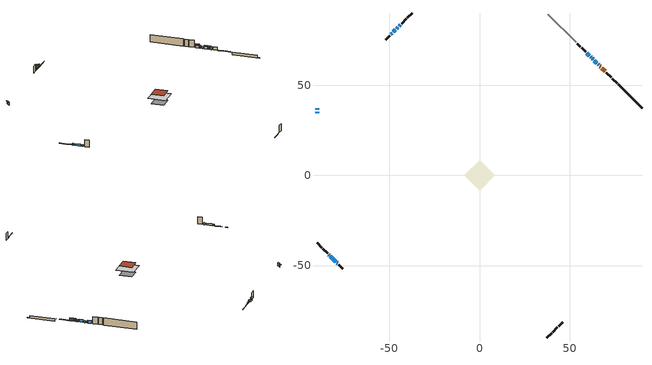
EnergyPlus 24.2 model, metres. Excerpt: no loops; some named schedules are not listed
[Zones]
conditioned space
 floor adiabatic (AdiabaticFloorConstruction): -8.38,0 0,8.38 8.38,0 0,-8.38 z3.2
 floor foundation (Slab1 construction): -5.81,0 0,5.81 5.81,0 0,-5.81 z-0.89
 wall outside (RimJoist1 construction): 37.37,-90.22 39.98,-87.61 / -90.22,-37.37 -87.61,-39.98 / -37.37,90.22 -39.98,87.61 / 76.38,51.21 73.77,53.82 z0.76:1.06
 wall outside (RimJoist2 construction): 40.64,-86.95 43.25,-84.34 / -86.95,-40.64 -84.34,-43.25 / -40.64,86.95 -43.25,84.34 / 73.12,54.47 70.51,57.09 z0.76:1.06
 wall outside (AdiabaticWallConstruction 1): 69.85,57.74 67.95,59.64 / 67.29,60.3 66.84,60.76 z0.76:2.79
 wall outside (AdiabaticWallConstruction): -43.9,83.69 -44.63,82.96 / 61.94,65.65 61.72,65.87 z0.76:1.65; 66.18,61.41 65.82,61.77 z0.76:1.78; 65.16,62.43 63.76,63.83 / -45.28,82.31 -45.98,81.61 / -90.22,37.37 -90.22,36.38 / 61.07,66.53 59.66,67.93 / -48.52,79.07 -49.22,78.37 / -90.22,35.45 -90.22,34.46 z0.76:2.46; 63.11,64.49 62.59,65 / -83.69,-43.9 -83.43,-44.16 / -82.77,-44.82 -79.84,-47.75 / -79.19,-48.41 -78.78,-48.81 z0.76:1.98; -46.64,80.95 -47.86,79.73 z0.76:1.01
 wall outside (Wall1 construction): 43.91,-83.69 46.21,-81.38 / -78.12,-49.47 -75.81,-51.78 / -49.88,77.72 -52.18,75.41 / 59.01,68.58 56.7,70.89 z0.76:5.64
 wall foundation (FoundationWall1 construction): 77.04,50.55,-0.89 77.04,50.55,0.76 88.9,38.69,0.76 88.9,38.69,-0.65 90.22,37.37,-0.65 90.22,37.37,-0.89
 wall othersidecoefficients (Wall2 construction): 56.04,71.55 54.36,73.23 z0.76:5.64
 wall adiabatic (Wall5 construction): 53.71,73.88 38.03,89.56 z0.76:5.64
 window (WindowConstruction 8): -43.91,83.69 -44.63,82.97 z0.76:1.65
 window (WindowConstruction 11): 66.18,61.41 65.82,61.77 z0.76:1.78
 window (WindowConstruction 5): 65.16,62.43 63.76,63.83 z0.76:2.46
 window (WindowConstruction 6): -45.28,82.31 -45.98,81.61 z0.76:2.46
 window (WindowConstruction 7): -90.22,37.37 -90.22,36.38 z0.76:2.46
 window (WindowConstruction 12): 63.1,64.49 62.59,65 z0.76:1.98
 window (WindowConstruction 9): -46.64,80.95 -47.86,79.73 z0.76:1.01
 window (WindowConstruction 13): -83.69,-43.91 -83.43,-44.16 z0.76:1.98
 window (WindowConstruction 10): 61.94,65.65 61.72,65.87 z0.76:1.65
 window (WindowConstruction): -82.77,-44.82 -79.84,-47.75 z0.76:1.98
 window (WindowConstruction 1): 61.07,66.53 59.66,67.93 z0.76:2.46
 window (WindowConstruction 2): -48.52,79.07 -49.22,78.37 z0.76:2.46
 window (WindowConstruction 3): -90.22,35.45 -90.22,34.46 z0.76:2.46
 window (WindowConstruction 4): -79.18,-48.41 -78.78,-48.81 z0.76:1.98
 door (Door): 69.85,57.74 67.95,59.64 z0.76:2.79
 door (Door 1): 67.29,60.3 66.84,60.76 z0.76:2.79
 ceiling adiabatic (AdiabaticFloorConstruction): 0,-8.38 8.38,0 0,8.38 -8.38,0 z3.2
 roof outside (Roof1 construction): 0,5.87 -5.87,0 0,-5.87 5.87,0 z5.64
shading: -44.95,82.64 -43.58,84.01 -44.44,84.87 -45.81,83.5 z2.11; 65.39,62.2 66.61,60.98 67.9,62.27 66.68,63.5 z2.38; 63.55,64.04 65.37,62.22 65.8,62.65 63.98,64.47 z2.76; -46.19,81.4 -45.07,82.52 -45.93,83.38 -47.06,82.26 z2.76; -90.22,36.08 -90.22,37.67 -90.83,37.67 -90.83,36.08 z2.76; -48.19,79.4 -46.32,81.28 -47.18,82.14 -49.05,80.27 z1.47; 61.51,66.08 62.15,65.44 63.01,66.3 62.37,66.94 z1.95; 59.45,68.14 61.28,66.31 62.14,67.18 60.31,69 z2.76; -49.54,78.05 -48.19,79.4 -49.05,80.26 -50.41,78.91 z2.92; -90.22,34 -90.22,35.91 -90.83,35.91 -90.83,34 z2.92
[Building]
Building 1: Terrain=Suburbs
[Site:Location]
Montreal Mirabel Intl AP_QC: Latitude {deg}=45.68; Longitude {deg}=-74.03; Time Zone {hr}=-5; Elevation {m}=82; Keep Site Location Information=Yes
[Site:GroundTemperature:Shallow]
0.642858, -1.75623, -1.94836, -0.80987, 3.76054, 8.30966, 12.2535, 14.7518, 14.9641, 12.9321, 9.08883, 4.67926
[Site:WaterMainsTemperature]
Calculation Method=Schedule; Temperature Schedule=mains temperature schedule
[Material] Roughness=Rough; Thermal Absorptance=0.9
Name | Thickness {m} | Conductivity {W/m-K} | Density {kg/m3} | Specific Heat {J/kg-K} | Solar Absorptance | Visible Absorptance
asphalt or fiberglass shingles | 0.00635 | 0.162714 | 1121.4 | 1465.45 | 0.4 | 0.4
concrete 4.0 in. | 0.1016 | 1.803125 | 2242.8 | 837.4 | 0.7 | 0.7
concrete 8.0 in. | 0.2032 | 1.803125 | 2242.8 | 837.4 | 0.7 | 0.7
door material | 0.04445 | 0.053851 | 512.64 | 1214.23 | 0.7 | 0.7
exterior vertical ins | 0.071619 | 0.029427 | 32.04 | 1214.23 | 0.7 | 0.7
floor covering | 0.0127 | 0.0433444 | 54.468 | 1339.84 | 0.6 | 0.6
floor rigid ins; wall rigid ins | 0.512978 | 0.029427 | 32.04 | 1214.23 | 0.7 | 0.7
floor stud and cavity | 0.1397 | 1.75129 | 37.0049 | 1207.88 | 0.7 | 0.7
furniture material conditioned space 1 | 0.1524 | 0.115458 | 640.8 | 1214.23 | 0.6 | 0.6
gypsum board | 0.0127 | 0.160291 | 801 | 837.4 | 0.6 | 0.6
gypsum board 1 | 0.0127 | 0.160291 | 801 | 837.4 | 0.7 | 0.7
osb sheathing 0.5 in. | 0.0127 | 0.115458 | 512.64 | 1214.23 | 0.7 | 0.7
osb sheathing 0.5 in. 1 | 0.0127 | 0.115458 | 512.64 | 1214.23 | 0.4 | 0.4
osb sheathing 0.75 in. | 0.01905 | 0.115458 | 512.64 | 1214.23 | 0.7 | 0.7
osb sheathing 2.0 in. | 0.0508 | 0.115458 | 512.64 | 1214.23 | 0.7 | 0.7
rim joist rigid ins | 0.051816 | 0.029427 | 32.04 | 1214.23 | 0.7 | 0.7
rim joist stud and cavity | 0.0508 | 0.632955 | 125.044 | 1163.47 | 0.6 | 0.6
rim joist stud and cavity 1 | 0.0508 | 0.0389034 | 125.044 | 1163.47 | 0.6 | 0.6
roof stud and cavity | 0.2032 | 0.160515 | 78.34581 | 1123.46 | 0.7 | 0.7
wall stud and cavity | 0.1397 | 0.157107 | 139.0536 | 1170.24 | 0.7 | 0.7
wall stud and cavity 1 | 0.1397 | 0.132775 | 139.0536 | 1170.24 | 0.7 | 0.7
wall stud and cavity 2 | 0.0889 | 0.380278 | 52.3479 | 1209.89 | 0.7 | 0.7
wall stud and cavity 3 | 0.0889 | 0.391764 | 83.0341 | 1211.67 | 0.7 | 0.7
wood siding | 0.0254 | 0.102417 | 544.68 | 1172.36 | 0.4 | 0.4
wood siding 1; wood siding 2; wood siding 3 | 0.0254 | 0.102417 | 544.68 | 1172.36 | 0.7 | 0.7
[WindowMaterial:SimpleGlazingSystem]
Name | U-Factor {W/m2-K} | Solar Heat Gain Coefficient
WindowMaterial | 4.38171 | 0.64
WindowMaterial 1 | 5.104522 | 0.63
WindowMaterial 2 | 2.75156 | 0.59
WindowMaterial 3 | 2.71181 | 0.48
WindowMaterial 4 | 2.72544 | 0.52
WindowMaterial 5 | 2.75497 | 0.59
WindowMaterial 6 | 5.62065 | 0.6
[Construction]
AdiabaticFloorConstruction: floor stud and cavity, floor rigid ins, osb sheathing 0.75 in., floor covering
AdiabaticWallConstruction: wood siding 2, wall rigid ins, wall stud and cavity 2, gypsum board
AdiabaticWallConstruction 1: wood siding 3, wall rigid ins, wall stud and cavity 2, gypsum board
Door; Door 1: door material
FoundationWall1 construction: concrete 8.0 in., gypsum board 1
furniture construction conditioned space 1: furniture material conditioned space 1
PartitionWallConstruction: gypsum board, wall stud and cavity 3, gypsum board
RimJoist1 construction: wood siding 1, osb sheathing 2.0 in., rim joist stud and cavity
RimJoist2 construction: wood siding 1, rim joist rigid ins, osb sheathing 2.0 in., rim joist stud and cavity 1
Roof1 construction: asphalt or fiberglass shingles, osb sheathing 0.75 in., roof stud and cavity, gypsum board
Slab1 construction: concrete 4.0 in.
Wall1 construction: wood siding, osb sheathing 0.5 in., wall stud and cavity, gypsum board
Wall2 construction; Wall5 construction: osb sheathing 0.5 in. 1, wall stud and cavity 1, gypsum board
WindowConstruction; WindowConstruction 1; WindowConstruction 2; WindowConstruction 3; WindowConstruction 5; WindowConstruction 6; WindowConstruction 7: WindowMaterial
WindowConstruction 10: WindowMaterial 4
WindowConstruction 11: WindowMaterial 5
WindowConstruction 12; WindowConstruction 13: WindowMaterial 6
WindowConstruction 4: WindowMaterial 1
WindowConstruction 8: WindowMaterial 2
WindowConstruction 9: WindowMaterial 3
[Zone]
conditioned space: Multiplier=1; Volume {m3}=499.8; Part of Total Floor Area=Yes
[Space]
conditioned space 1: Zone=conditioned space; Volume {m3}=499.8
[SurfaceProperty:ExposedFoundationPerimeter]
Slab1: Exposed Perimeter Calculation Method=TotalExposedPerimeter; Total Exposed Perimeter {m}=18.639
[SurfaceProperty:OtherSideCoefficients]
other non-freezing space: Combined Convective/Radiative Film Coefficient {W/m2-K}=8.35; Constant Temperature Coefficient=1; External Dry-Bulb Temperature Coefficient=0; Ground Temperature Coefficient=0; Wind Speed Coefficient=0; Zone Air Temperature Coefficient=0; Constant Temperature Schedule=other non-freezing space; Previous Other Side Temperature Coefficient=0
[InternalMass] Zone or ZoneList=conditioned space; Space or SpaceList=conditioned space 1
Name | Construction | Surface Area {m2}
furniture mass conditioned space 1 | furniture construction conditioned space 1 | 83.2482
partition wall mass | PartitionWallConstruction | 208.12
[Lights]
interior lighting: Zone or ZoneList or Space or SpaceList=conditioned space 1; Schedule=interior lighting schedule; Design Level Calculation Method=LightingLevel; Lighting Level {W}=343.2; Return Air Fraction=0; Fraction Radiant=0.6; Fraction Visible=0.2; Fraction Replaceable=1
[People]
occupants: Zone or ZoneList or Space or SpaceList=conditioned space 1; Number of People Schedule=occupants schedule; Number of People Calculation Method=People; Number of People=3; Fraction Radiant=0.314171; Sensible Heat Fraction=0.56303; Activity Level Schedule=occupants activity schedule; Carbon Dioxide Generation Rate {m3/s-W}=0; Enable ASHRAE 55 Comfort Warnings=No; Mean Radiant Temperature Calculation Type=EnclosureAveraged
[ElectricEquipment] Zone or ZoneList or Space or SpaceList=conditioned space 1; Design Level Calculation Method=EquipmentLevel
Name | Schedule | Design Level {W} | Fraction Latent | Fraction Radiant | Fraction Lost
clothes dryer | clothes dryer schedule | 140.772 | 0.015 | 0.081 | 0.85
clothes washer | clothes washer schedule | 32.1985 | 0.03 | 0.162 | 0.7
cooking range | cooking range schedule | 208.969 | 0.08 | 0.432 | 0.2
dishwasher | dishwasher schedule | 66.8632 | 0.3 | 0.18 | 0.4
fridge | fridge schedule | 72.9452 | 0 | 0.6 | 0
mech vent bath fan 0 | mech vent bath fan 0 schedule | 50.2 | 0 | 0 | 1
mech vent bath fan 1 | mech vent bath fan 1 schedule | 50.2 | 0 | 0 | 1
mech vent house fan | mech vent house fan schedule | 0 | 0 | 0 | 1
mech vent house fan cfis | mech vent house fan cfis schedule | 0 | 0 | 0 | 0
mech vent range fan 0 | mech vent range fan 0 schedule | 57 | 0 | 0 | 1
misc plug loads | misc plug loads schedule | 494.7 | 0.045 | 0.513 | 0.1
whole house fan | Always On Discrete | 0 | 0 | 0 | 1
[OtherEquipment] Zone or ZoneList or Space or SpaceList=conditioned space 1; Design Level Calculation Method=EquipmentLevel
Name | Fuel Type | Schedule | Design Level {W} | Fraction Latent | Fraction Radiant | Fraction Lost
clothes dryer 1 | Electricity | clothes dryer schedule | 0 | 0.015 | 0.081 | 0.85
cooking range 1 | Electricity | cooking range schedule | 0 | 0.08 | 0.432 | 0.2
general water use latent | None | general water use schedule | 59.3978 | 1 | 0 | 0
general water use sensible | None | general water use schedule | -58.539 | 0 | 0.6 | 0
mech vent house fan latent load | None | Always On Discrete | 0 | 1 | 0 | 0
mech vent house fan sensible load | None | Always On Discrete | 0 | 0 | 0 | 0
water heater energy adjustment1 | Electricity | Always On Discrete | 0.01 | 0 | 0 | 1
[ZoneInfiltration:DesignFlowRate] Zone or ZoneList or Space or SpaceList=conditioned space 1; Schedule=Always On Discrete; Design Flow Rate Calculation Method=Flow/Zone; Design Flow Rate {m3/s}=0
infil flow; natural vent flow; whole house fan flow
[Foundation:Kiva]
Foundation Kiva 1: Initial Indoor Air Temperature {C}=18; Wall Height Above Grade {m}=0.760019; Wall Depth Below Slab {m}=0.2032; Custom Block Material Name 1=exterior vertical ins; Custom Block Depth 1 {m}=1.65; Custom Block X Position 1 {m}=0.2159; Custom Block Z Position 1 {m}=0
[Foundation:Kiva:Settings]
Soil Conductivity {W/m-K}=0.849921; Soil Density {kg/m3}=1842.3; Soil Specific Heat {J/kg-K}=418.7; Ground Solar Absorptivity=0.9; Ground Thermal Absorptivity=0.9; Ground Surface Roughness {m}=0.03; Far-Field Width {m}=40; Deep-Ground Boundary Condition=ZeroFlux; Deep-Ground Depth {m}=40; Minimum Cell Dimension {m}=0.2; Maximum Cell Growth Coefficient=3; Simulation Timestep=Timestep
[Exterior:Lights]
exterior lighting: Schedule=exterior lighting schedule; Design Level {W}=75.6
[Schedule:Constant]
Name | Hourly Value
other non-freezing space; fridge schedule | 0
occupants activity schedule | 117.228
mech vent house fan schedule; mech vent house fan cfis schedule; Always On Discrete | 1
[Schedule:Week:Daily]
interior lighting schedule Week Rule - Jan1-Jan27: interior lighting schedule day, interior lighting schedule day, interior lighting schedule day, interior lighting schedule day, interior lighting schedule day, interior lighting schedule day, interior lighting schedule day, interior lighting schedule default day, interior lighting schedule default day, interior lighting schedule default day, interior lighting schedule default day, interior lighting schedule default day
interior lighting schedule Week Rule - Jan28-Feb3: interior lighting schedule day, interior lighting schedule day, interior lighting schedule day, interior lighting schedule day, interior lighting schedule day 1, interior lighting schedule day 1, interior lighting schedule day 1, interior lighting schedule default day, interior lighting schedule default day, interior lighting schedule default day, interior lighting schedule default day, interior lighting schedule default day
interior lighting schedule Week Rule - Feb4-Feb24: interior lighting schedule day 1, interior lighting schedule day 1, interior lighting schedule day 1, interior lighting schedule day 1, interior lighting schedule day 1, interior lighting schedule day 1, interior lighting schedule day 1, interior lighting schedule default day, interior lighting schedule default day, interior lighting schedule default day, interior lighting schedule default day, interior lighting schedule default day
interior lighting schedule Week Rule - Feb25-Mar3: interior lighting schedule day 1, interior lighting schedule day 1, interior lighting schedule day 1, interior lighting schedule day 1, interior lighting schedule day 2, interior lighting schedule day 2, interior lighting schedule day 2, interior lighting schedule default day, interior lighting schedule default day, interior lighting schedule default day, interior lighting schedule default day, interior lighting schedule default day
interior lighting schedule Week Rule - Mar4-Mar31: interior lighting schedule day 2, interior lighting schedule day 2, interior lighting schedule day 2, interior lighting schedule day 2, interior lighting schedule day 2, interior lighting schedule day 2, interior lighting schedule day 2, interior lighting schedule default day, interior lighting schedule default day, interior lighting schedule default day, interior lighting schedule default day, interior lighting schedule default day
interior lighting schedule Week Rule - Apr1-Apr28: interior lighting schedule day 3, interior lighting schedule day 3, interior lighting schedule day 3, interior lighting schedule day 3, interior lighting schedule day 3, interior lighting schedule day 3, interior lighting schedule day 3, interior lighting schedule default day, interior lighting schedule default day, interior lighting schedule default day, interior lighting schedule default day, interior lighting schedule default day
interior lighting schedule Week Rule - Apr29-May5: interior lighting schedule day 3, interior lighting schedule day 3, interior lighting schedule day 4, interior lighting schedule day 4, interior lighting schedule day 4, interior lighting schedule day 4, interior lighting schedule day 4, interior lighting schedule default day, interior lighting schedule default day, interior lighting schedule default day, interior lighting schedule default day, interior lighting schedule default day
interior lighting schedule Week Rule - May6-May26: interior lighting schedule day 4, interior lighting schedule day 4, interior lighting schedule day 4, interior lighting schedule day 4, interior lighting schedule day 4, interior lighting schedule day 4, interior lighting schedule day 4, interior lighting schedule default day, interior lighting schedule default day, interior lighting schedule default day, interior lighting schedule default day, interior lighting schedule default day
interior lighting schedule Week Rule - May27-Jun2: interior lighting schedule day 4, interior lighting schedule day 4, interior lighting schedule day 4, interior lighting schedule day 4, interior lighting schedule day 4, interior lighting schedule day 5, interior lighting schedule day 5, interior lighting schedule default day, interior lighting schedule default day, interior lighting schedule default day, interior lighting schedule default day, interior lighting schedule default day
interior lighting schedule Week Rule - Jun3-Jun30: interior lighting schedule day 5, interior lighting schedule day 5, interior lighting schedule day 5, interior lighting schedule day 5, interior lighting schedule day 5, interior lighting schedule day 5, interior lighting schedule day 5, interior lighting schedule default day, interior lighting schedule default day, interior lighting schedule default day, interior lighting schedule default day, interior lighting schedule default day
interior lighting schedule Week Rule - Jul1-Jul28: interior lighting schedule day 6, interior lighting schedule day 6, interior lighting schedule day 6, interior lighting schedule day 6, interior lighting schedule day 6, interior lighting schedule day 6, interior lighting schedule day 6, interior lighting schedule default day, interior lighting schedule default day, interior lighting schedule default day, interior lighting schedule default day, interior lighting schedule default day
interior lighting schedule Week Rule - Jul29-Aug4: interior lighting schedule day 6, interior lighting schedule day 6, interior lighting schedule day 6, interior lighting schedule day 7, interior lighting schedule day 7, interior lighting schedule day 7, interior lighting schedule day 7, interior lighting schedule default day, interior lighting schedule default day, interior lighting schedule default day, interior lighting schedule default day, interior lighting schedule default day
interior lighting schedule Week Rule - Aug5-Aug25: interior lighting schedule day 7, interior lighting schedule day 7, interior lighting schedule day 7, interior lighting schedule day 7, interior lighting schedule day 7, interior lighting schedule day 7, interior lighting schedule day 7, interior lighting schedule default day, interior lighting schedule default day, interior lighting schedule default day, interior lighting schedule default day, interior lighting schedule default day
interior lighting schedule Week Rule - Aug26-Sep1: interior lighting schedule day 7, interior lighting schedule day 7, interior lighting schedule day 7, interior lighting schedule day 7, interior lighting schedule day 7, interior lighting schedule day 7, interior lighting schedule day 8, interior lighting schedule default day, interior lighting schedule default day, interior lighting schedule default day, interior lighting schedule default day, interior lighting schedule default day
interior lighting schedule Week Rule - Sep2-Sep29: interior lighting schedule day 8, interior lighting schedule day 8, interior lighting schedule day 8, interior lighting schedule day 8, interior lighting schedule day 8, interior lighting schedule day 8, interior lighting schedule day 8, interior lighting schedule default day, interior lighting schedule default day, interior lighting schedule default day, interior lighting schedule default day, interior lighting schedule default day
interior lighting schedule Week Rule - Sep30-Oct6: interior lighting schedule day 8, interior lighting schedule day 9, interior lighting schedule day 9, interior lighting schedule day 9, interior lighting schedule day 9, interior lighting schedule day 9, interior lighting schedule day 9, interior lighting schedule default day, interior lighting schedule default day, interior lighting schedule default day, interior lighting schedule default day, interior lighting schedule default day
interior lighting schedule Week Rule - Oct7-Oct27: interior lighting schedule day 9, interior lighting schedule day 9, interior lighting schedule day 9, interior lighting schedule day 9, interior lighting schedule day 9, interior lighting schedule day 9, interior lighting schedule day 9, interior lighting schedule default day, interior lighting schedule default day, interior lighting schedule default day, interior lighting schedule default day, interior lighting schedule default day
interior lighting schedule Week Rule - Oct28-Nov3: interior lighting schedule day 9, interior lighting schedule day 9, interior lighting schedule day 9, interior lighting schedule day 9, interior lighting schedule day 10, interior lighting schedule day 10, interior lighting schedule day 10, interior lighting schedule default day, interior lighting schedule default day, interior lighting schedule default day, interior lighting schedule default day, interior lighting schedule default day
interior lighting schedule Week Rule - Nov4-Nov24: interior lighting schedule day 10, interior lighting schedule day 10, interior lighting schedule day 10, interior lighting schedule day 10, interior lighting schedule day 10, interior lighting schedule day 10, interior lighting schedule day 10, interior lighting schedule default day, interior lighting schedule default day, interior lighting schedule default day, interior lighting schedule default day, interior lighting schedule default day
interior lighting schedule Week Rule - Nov25-Dec1: interior lighting schedule day 10, interior lighting schedule day 10, interior lighting schedule day 10, interior lighting schedule day 10, interior lighting schedule day 10, interior lighting schedule day 10, interior lighting schedule day 11, interior lighting schedule default day, interior lighting schedule default day, interior lighting schedule default day, interior lighting schedule default day, interior lighting schedule default day
interior lighting schedule Week Rule - Dec2-Dec31: interior lighting schedule day 11, interior lighting schedule day 11, interior lighting schedule day 11, interior lighting schedule day 11, interior lighting schedule day 11, interior lighting schedule day 11, interior lighting schedule day 11, interior lighting schedule default day, interior lighting schedule default day, interior lighting schedule default day, interior lighting schedule default day, interior lighting schedule default day
occupants schedule Week Rule - Jan1-Dec31: occupants schedule day, occupants schedule day, occupants schedule day, occupants schedule day, occupants schedule day, occupants schedule day, occupants schedule day, occupants schedule default day, occupants schedule default day, occupants schedule default day, occupants schedule default day, occupants schedule default day
clothes dryer schedule Week Rule - Jan1-Dec31: clothes dryer schedule day, clothes dryer schedule day, clothes dryer schedule day, clothes dryer schedule day, clothes dryer schedule day, clothes dryer schedule day, clothes dryer schedule day, clothes dryer schedule default day, clothes dryer schedule default day, clothes dryer schedule default day, clothes dryer schedule default day, clothes dryer schedule default day
clothes washer schedule Week Rule - Jan1-Dec31: clothes washer schedule day, clothes washer schedule day, clothes washer schedule day, clothes washer schedule day, clothes washer schedule day, clothes washer schedule day, clothes washer schedule day, clothes washer schedule default day, clothes washer schedule default day, clothes washer schedule default day, clothes washer schedule default day, clothes washer schedule default day
cooking range schedule Week Rule - Jan1-Dec31: cooking range schedule day, cooking range schedule day, cooking range schedule day, cooking range schedule day, cooking range schedule day, cooking range schedule day, cooking range schedule day, cooking range schedule default day, cooking range schedule default day, cooking range schedule default day, cooking range schedule default day, cooking range schedule default day
dishwasher schedule Week Rule - Jan1-Dec31: dishwasher schedule day, dishwasher schedule day, dishwasher schedule day, dishwasher schedule day, dishwasher schedule day, dishwasher schedule day, dishwasher schedule day, dishwasher schedule default day, dishwasher schedule default day, dishwasher schedule default day, dishwasher schedule default day, dishwasher schedule default day
mech vent bath fan 0 schedule Week Rule - Jan1-Dec31: mech vent bath fan 0 schedule day, mech vent bath fan 0 schedule day, mech vent bath fan 0 schedule day, mech vent bath fan 0 schedule day, mech vent bath fan 0 schedule day, mech vent bath fan 0 schedule day, mech vent bath fan 0 schedule day, mech vent bath fan 0 schedule default day, mech vent bath fan 0 schedule default day, mech vent bath fan 0 schedule default day, mech vent bath fan 0 schedule default day, mech vent bath fan 0 schedule default day
mech vent bath fan 1 schedule Week Rule - Jan1-Dec31: mech vent bath fan 1 schedule day, mech vent bath fan 1 schedule day, mech vent bath fan 1 schedule day, mech vent bath fan 1 schedule day, mech vent bath fan 1 schedule day, mech vent bath fan 1 schedule day, mech vent bath fan 1 schedule day, mech vent bath fan 1 schedule default day, mech vent bath fan 1 schedule default day, mech vent bath fan 1 schedule default day, mech vent bath fan 1 schedule default day, mech vent bath fan 1 schedule default day
mech vent range fan 0 schedule Week Rule - Jan1-Dec31: mech vent range fan 0 schedule day, mech vent range fan 0 schedule day, mech vent range fan 0 schedule day, mech vent range fan 0 schedule day, mech vent range fan 0 schedule day, mech vent range fan 0 schedule day, mech vent range fan 0 schedule day, mech vent range fan 0 schedule default day, mech vent range fan 0 schedule default day, mech vent range fan 0 schedule default day, mech vent range fan 0 schedule default day, mech vent range fan 0 schedule default day
misc plug loads schedule Week Rule - Jan1-Dec31: misc plug loads schedule day, misc plug loads schedule day, misc plug loads schedule day, misc plug loads schedule day, misc plug loads schedule day, misc plug loads schedule day, misc plug loads schedule day, misc plug loads schedule default day, misc plug loads schedule default day, misc plug loads schedule default day, misc plug loads schedule default day, misc plug loads schedule default day
general water use schedule Week Rule - Jan1-Dec31: general water use schedule day, general water use schedule day, general water use schedule day, general water use schedule day, general water use schedule day, general water use schedule day, general water use schedule day, general water use schedule default day, general water use schedule default day, general water use schedule default day, general water use schedule default day, general water use schedule default day
exterior lighting schedule Week Rule - Jan1-Jan27: exterior lighting schedule day, exterior lighting schedule day, exterior lighting schedule day, exterior lighting schedule day, exterior lighting schedule day, exterior lighting schedule day, exterior lighting schedule day, exterior lighting schedule default day, exterior lighting schedule default day, exterior lighting schedule default day, exterior lighting schedule default day, exterior lighting schedule default day
exterior lighting schedule Week Rule - Jan28-Feb3: exterior lighting schedule day, exterior lighting schedule day, exterior lighting schedule day, exterior lighting schedule day, exterior lighting schedule day 1, exterior lighting schedule day 1, exterior lighting schedule day 1, exterior lighting schedule default day, exterior lighting schedule default day, exterior lighting schedule default day, exterior lighting schedule default day, exterior lighting schedule default day
exterior lighting schedule Week Rule - Feb4-Feb24: exterior lighting schedule day 1, exterior lighting schedule day 1, exterior lighting schedule day 1, exterior lighting schedule day 1, exterior lighting schedule day 1, exterior lighting schedule day 1, exterior lighting schedule day 1, exterior lighting schedule default day, exterior lighting schedule default day, exterior lighting schedule default day, exterior lighting schedule default day, exterior lighting schedule default day
exterior lighting schedule Week Rule - Feb25-Mar3: exterior lighting schedule day 1, exterior lighting schedule day 1, exterior lighting schedule day 1, exterior lighting schedule day 1, exterior lighting schedule day 2, exterior lighting schedule day 2, exterior lighting schedule day 2, exterior lighting schedule default day, exterior lighting schedule default day, exterior lighting schedule default day, exterior lighting schedule default day, exterior lighting schedule default day
exterior lighting schedule Week Rule - Mar4-Mar31: exterior lighting schedule day 2, exterior lighting schedule day 2, exterior lighting schedule day 2, exterior lighting schedule day 2, exterior lighting schedule day 2, exterior lighting schedule day 2, exterior lighting schedule day 2, exterior lighting schedule default day, exterior lighting schedule default day, exterior lighting schedule default day, exterior lighting schedule default day, exterior lighting schedule default day
exterior lighting schedule Week Rule - Apr1-Apr28: exterior lighting schedule day 3, exterior lighting schedule day 3, exterior lighting schedule day 3, exterior lighting schedule day 3, exterior lighting schedule day 3, exterior lighting schedule day 3, exterior lighting schedule day 3, exterior lighting schedule default day, exterior lighting schedule default day, exterior lighting schedule default day, exterior lighting schedule default day, exterior lighting schedule default day
exterior lighting schedule Week Rule - Apr29-May5: exterior lighting schedule day 3, exterior lighting schedule day 3, exterior lighting schedule day 4, exterior lighting schedule day 4, exterior lighting schedule day 4, exterior lighting schedule day 4, exterior lighting schedule day 4, exterior lighting schedule default day, exterior lighting schedule default day, exterior lighting schedule default day, exterior lighting schedule default day, exterior lighting schedule default day
exterior lighting schedule Week Rule - May6-May26: exterior lighting schedule day 4, exterior lighting schedule day 4, exterior lighting schedule day 4, exterior lighting schedule day 4, exterior lighting schedule day 4, exterior lighting schedule day 4, exterior lighting schedule day 4, exterior lighting schedule default day, exterior lighting schedule default day, exterior lighting schedule default day, exterior lighting schedule default day, exterior lighting schedule default day
exterior lighting schedule Week Rule - May27-Jun2: exterior lighting schedule day 4, exterior lighting schedule day 4, exterior lighting schedule day 4, exterior lighting schedule day 4, exterior lighting schedule day 4, exterior lighting schedule day 5, exterior lighting schedule day 5, exterior lighting schedule default day, exterior lighting schedule default day, exterior lighting schedule default day, exterior lighting schedule default day, exterior lighting schedule default day
exterior lighting schedule Week Rule - Jun3-Jun30: exterior lighting schedule day 5, exterior lighting schedule day 5, exterior lighting schedule day 5, exterior lighting schedule day 5, exterior lighting schedule day 5, exterior lighting schedule day 5, exterior lighting schedule day 5, exterior lighting schedule default day, exterior lighting schedule default day, exterior lighting schedule default day, exterior lighting schedule default day, exterior lighting schedule default day
exterior lighting schedule Week Rule - Jul1-Jul28: exterior lighting schedule day 6, exterior lighting schedule day 6, exterior lighting schedule day 6, exterior lighting schedule day 6, exterior lighting schedule day 6, exterior lighting schedule day 6, exterior lighting schedule day 6, exterior lighting schedule default day, exterior lighting schedule default day, exterior lighting schedule default day, exterior lighting schedule default day, exterior lighting schedule default day
exterior lighting schedule Week Rule - Jul29-Aug4: exterior lighting schedule day 6, exterior lighting schedule day 6, exterior lighting schedule day 6, exterior lighting schedule day 7, exterior lighting schedule day 7, exterior lighting schedule day 7, exterior lighting schedule day 7, exterior lighting schedule default day, exterior lighting schedule default day, exterior lighting schedule default day, exterior lighting schedule default day, exterior lighting schedule default day
exterior lighting schedule Week Rule - Aug5-Aug25: exterior lighting schedule day 7, exterior lighting schedule day 7, exterior lighting schedule day 7, exterior lighting schedule day 7, exterior lighting schedule day 7, exterior lighting schedule day 7, exterior lighting schedule day 7, exterior lighting schedule default day, exterior lighting schedule default day, exterior lighting schedule default day, exterior lighting schedule default day, exterior lighting schedule default day
exterior lighting schedule Week Rule - Aug26-Sep1: exterior lighting schedule day 7, exterior lighting schedule day 7, exterior lighting schedule day 7, exterior lighting schedule day 7, exterior lighting schedule day 7, exterior lighting schedule day 7, exterior lighting schedule day 8, exterior lighting schedule default day, exterior lighting schedule default day, exterior lighting schedule default day, exterior lighting schedule default day, exterior lighting schedule default day
exterior lighting schedule Week Rule - Sep2-Sep29: exterior lighting schedule day 8, exterior lighting schedule day 8, exterior lighting schedule day 8, exterior lighting schedule day 8, exterior lighting schedule day 8, exterior lighting schedule day 8, exterior lighting schedule day 8, exterior lighting schedule default day, exterior lighting schedule default day, exterior lighting schedule default day, exterior lighting schedule default day, exterior lighting schedule default day
exterior lighting schedule Week Rule - Sep30-Oct6: exterior lighting schedule day 8, exterior lighting schedule day 9, exterior lighting schedule day 9, exterior lighting schedule day 9, exterior lighting schedule day 9, exterior lighting schedule day 9, exterior lighting schedule day 9, exterior lighting schedule default day, exterior lighting schedule default day, exterior lighting schedule default day, exterior lighting schedule default day, exterior lighting schedule default day
exterior lighting schedule Week Rule - Oct7-Oct27: exterior lighting schedule day 9, exterior lighting schedule day 9, exterior lighting schedule day 9, exterior lighting schedule day 9, exterior lighting schedule day 9, exterior lighting schedule day 9, exterior lighting schedule day 9, exterior lighting schedule default day, exterior lighting schedule default day, exterior lighting schedule default day, exterior lighting schedule default day, exterior lighting schedule default day
exterior lighting schedule Week Rule - Oct28-Nov3: exterior lighting schedule day 9, exterior lighting schedule day 9, exterior lighting schedule day 9, exterior lighting schedule day 9, exterior lighting schedule day 10, exterior lighting schedule day 10, exterior lighting schedule day 10, exterior lighting schedule default day, exterior lighting schedule default day, exterior lighting schedule default day, exterior lighting schedule default day, exterior lighting schedule default day
exterior lighting schedule Week Rule - Nov4-Nov24: exterior lighting schedule day 10, exterior lighting schedule day 10, exterior lighting schedule day 10, exterior lighting schedule day 10, exterior lighting schedule day 10, exterior lighting schedule day 10, exterior lighting schedule day 10, exterior lighting schedule default day, exterior lighting schedule default day, exterior lighting schedule default day, exterior lighting schedule default day, exterior lighting schedule default day
exterior lighting schedule Week Rule - Nov25-Dec1: exterior lighting schedule day 10, exterior lighting schedule day 10, exterior lighting schedule day 10, exterior lighting schedule day 10, exterior lighting schedule day 10, exterior lighting schedule day 10, exterior lighting schedule day 11, exterior lighting schedule default day, exterior lighting schedule default day, exterior lighting schedule default day, exterior lighting schedule default day, exterior lighting schedule default day
[Schedule:Year]
interior lighting schedule: interior lighting schedule Week Rule - Jan1-Jan27, 1, 1, 1, 27, interior lighting schedule Week Rule - Jan28-Feb3, 1, 28, 2, 3, interior lighting schedule Week Rule - Feb4-Feb24, 2, 4, 2, 24, interior lighting schedule Week Rule - Feb25-Mar3, 2, 25, 3, 3, interior lighting schedule Week Rule - Mar4-Mar31, 3, 4, 3, 31, interior lighting schedule Week Rule - Apr1-Apr28, 4, 1, 4, 28, interior lighting schedule Week Rule - Apr29-May5, 4, 29, 5, 5, interior lighting schedule Week Rule - May6-May26, 5, 6, 5, 26, interior lighting schedule Week Rule - May27-Jun2, 5, 27, 6, 2, interior lighting schedule Week Rule - Jun3-Jun30, 6, 3, 6, 30, interior lighting schedule Week Rule - Jul1-Jul28, 7, 1, 7, 28, interior lighting schedule Week Rule - Jul29-Aug4, 7, 29, 8, 4, interior lighting schedule Week Rule - Aug5-Aug25, 8, 5, 8, 25, interior lighting schedule Week Rule - Aug26-Sep1, 8, 26, 9, 1, interior lighting schedule Week Rule - Sep2-Sep29, 9, 2, 9, 29, interior lighting schedule Week Rule - Sep30-Oct6, 9, 30, 10, 6, interior lighting schedule Week Rule - Oct7-Oct27, 10, 7, 10, 27, interior lighting schedule Week Rule - Oct28-Nov3, 10, 28, 11, 3, interior lighting schedule Week Rule - Nov4-Nov24, 11, 4, 11, 24, interior lighting schedule Week Rule - Nov25-Dec1, 11, 25, 12, 1, interior lighting schedule Week Rule - Dec2-Dec31, 12, 2, 12, 31
occupants schedule: occupants schedule Week Rule - Jan1-Dec31, 1, 1, 12, 31
clothes dryer schedule: clothes dryer schedule Week Rule - Jan1-Dec31, 1, 1, 12, 31
clothes washer schedule: clothes washer schedule Week Rule - Jan1-Dec31, 1, 1, 12, 31
cooking range schedule: cooking range schedule Week Rule - Jan1-Dec31, 1, 1, 12, 31
dishwasher schedule: dishwasher schedule Week Rule - Jan1-Dec31, 1, 1, 12, 31
mech vent bath fan 0 schedule: mech vent bath fan 0 schedule Week Rule - Jan1-Dec31, 1, 1, 12, 31
mech vent bath fan 1 schedule: mech vent bath fan 1 schedule Week Rule - Jan1-Dec31, 1, 1, 12, 31
mech vent range fan 0 schedule: mech vent range fan 0 schedule Week Rule - Jan1-Dec31, 1, 1, 12, 31
misc plug loads schedule: misc plug loads schedule Week Rule - Jan1-Dec31, 1, 1, 12, 31
general water use schedule: general water use schedule Week Rule - Jan1-Dec31, 1, 1, 12, 31
exterior lighting schedule: exterior lighting schedule Week Rule - Jan1-Jan27, 1, 1, 1, 27, exterior lighting schedule Week Rule - Jan28-Feb3, 1, 28, 2, 3, exterior lighting schedule Week Rule - Feb4-Feb24, 2, 4, 2, 24, exterior lighting schedule Week Rule - Feb25-Mar3, 2, 25, 3, 3, exterior lighting schedule Week Rule - Mar4-Mar31, 3, 4, 3, 31, exterior lighting schedule Week Rule - Apr1-Apr28, 4, 1, 4, 28, exterior lighting schedule Week Rule - Apr29-May5, 4, 29, 5, 5, exterior lighting schedule Week Rule - May6-May26, 5, 6, 5, 26, exterior lighting schedule Week Rule - May27-Jun2, 5, 27, 6, 2, exterior lighting schedule Week Rule - Jun3-Jun30, 6, 3, 6, 30, exterior lighting schedule Week Rule - Jul1-Jul28, 7, 1, 7, 28, exterior lighting schedule Week Rule - Jul29-Aug4, 7, 29, 8, 4, exterior lighting schedule Week Rule - Aug5-Aug25, 8, 5, 8, 25, exterior lighting schedule Week Rule - Aug26-Sep1, 8, 26, 9, 1, exterior lighting schedule Week Rule - Sep2-Sep29, 9, 2, 9, 29, exterior lighting schedule Week Rule - Sep30-Oct6, 9, 30, 10, 6, exterior lighting schedule Week Rule - Oct7-Oct27, 10, 7, 10, 27, exterior lighting schedule Week Rule - Oct28-Nov3, 10, 28, 11, 3, exterior lighting schedule Week Rule - Nov4-Nov24, 11, 4, 11, 24, exterior lighting schedule Week Rule - Nov25-Dec1, 11, 25, 12, 1, exterior lighting schedule Week Rule - Dec2-Dec31, 12, 2, 12, 31
[Schedule:Compact]
mains temperature schedule: Through: 01/01, For: AllDays, Until: 24:00, 5.61444, Through: 01/02, For: AllDays, Until: 24:00, 5.535, Through: 01/03, For: AllDays, Until: 24:00, 5.45667, Through: 01/04, For: AllDays, Until: 24:00, 5.37944, Through: 01/05, For: AllDays, Until: 24:00, 5.30333, Through: 01/06, For: AllDays, Until: 24:00, 5.22889, Through: 01/07, For: AllDays, Until: 24:00, 5.15611, Through: 01/08, For: AllDays, Until: 24:00, 5.08389, Through: 01/09, For: AllDays, Until: 24:00, 5.01333, Through: 01/10, For: AllDays, Until: 24:00, 4.94444, Through: 01/11, For: AllDays, Until: 24:00, 4.87667, Through: 01/12, For: AllDays, Until: 24:00, 4.81056, Through: 01/13, For: AllDays, Until: 24:00, 4.74556, Through: 01/14, For: AllDays, Until: 24:00, 4.68222, Through: 01/15, For: AllDays, Until: 24:00, 4.62056, Through: 01/16, For: AllDays, Until: 24:00, 4.56, Through: 01/17, For: AllDays, Until: 24:00, 4.50111, Through: 01/18, For: AllDays, Until: 24:00, 4.44389, Through: 01/19, For: AllDays, Until: 24:00, 4.38778, Through: 01/20, For: AllDays, Until: 24:00, 4.33389, Through: 01/21, For: AllDays, Until: 24:00, 4.28111, Through: 01/22, For: AllDays, Until: 24:00, 4.23, Through: 01/23, For: AllDays, Until: 24:00, 4.18056, Through: 01/24, For: AllDays, Until: 24:00, 4.13278, Through: 01/25, For: AllDays, Until: 24:00, 4.08667, Through: 01/26, For: AllDays, Until: 24:00, 4.04222, Through: 01/27, For: AllDays, Until: 24:00, 3.99944, Through: 01/28, For: AllDays, Until: 24:00, 3.95833, Through: 01/29, For: AllDays, Until: 24:00, 3.91889, Through: 01/30, For: AllDays, Until: 24:00, 3.88111, Through: 01/31, For: AllDays, Until: 24:00, 3.845, Through: 02/01, For: AllDays, Until: 24:00, 3.81056, Through: 02/02, For: AllDays, Until: 24:00, 3.77778, Through: 02/03, For: AllDays, Until: 24:00, 3.74722, Through: 02/04, For: AllDays, Until: 24:00, 3.71833, Through: 02/05, For: AllDays, Until: 24:00, 3.69056, Through: 02/06, For: AllDays, Until: 24:00, 3.66556, Through: 02/07, For: AllDays, Until: 24:00, 3.64167, Through: 02/08, For: AllDays, Until: 24:00, 3.61944, Through: 02/09, For: AllDays, Until: 24:00, 3.59944, Through: 02/10, For: AllDays, Until: 24:00, 3.58111, Through: 02/11, For: AllDays, Until: 24:00, 3.56444, Through: 02/12, For: AllDays, Until: 24:00, 3.55, Through: 02/13, For: AllDays, Until: 24:00, 3.53667, Through: 02/14, For: AllDays, Until: 24:00, 3.52556, Through: 02/15, For: AllDays, Until: 24:00, 3.51667, Through: 02/16, For: AllDays, Until: 24:00, 3.50889, Through: 02/17, For: AllDays, Until: 24:00, 3.50333, Through: 02/18, For: AllDays, Until: 24:00, 3.49944, Through: 02/19, For: AllDays, Until: 24:00, 3.49778, Through: 02/20, For: AllDays, Until: 24:00, 3.49778, Through: 02/21, For: AllDays, Until: 24:00, 3.49944, Through: 02/22, For: AllDays, Until: 24:00, 3.50278, Through: 02/23, For: AllDays, Until: 24:00, 3.50833, Through: 02/24, For: AllDays, Until: 24:00, 3.515, Through: 02/25, For: AllDays, Until: 24:00, 3.52444, Through: 02/26, For: AllDays, Until: 24:00, 3.535, Through: 02/27, For: AllDays, Until: 24:00, 3.54778, Through: 02/28, For: AllDays, Until: 24:00, 3.56222, Through: 03/01, For: AllDays, Until: 24:00, 3.57833, Through: 03/02, For: AllDays, Until: 24:00, 3.59667, Through: 03/03, For: AllDays, Until: 24:00, 3.61667, Through: 03/04, For: AllDays, Until: 24:00, 3.63833, Through: 03/05, For: AllDays, Until: 24:00, 3.66167, Through: 03/06, For: AllDays, Until: 24:00, 3.68667, Through: 03/07, For: AllDays, Until: 24:00, 3.71389, Through: 03/08, For: AllDays, Until: 24:00, 3.74278, Through: 03/09, For: AllDays, Until: 24:00, 3.77333, Through: 03/10, For: AllDays, Until: 24:00, 3.80556, Through: 03/11, For: AllDays, Until: 24:00, 3.83944, Through: 03/12, For: AllDays, Until: 24:00, 3.87556, Through: 03/13, For: AllDays, Until: 24:00, 3.91278, Through: 03/14, For: AllDays, Until: 24:00, 3.95222, Through: 03/15, For: AllDays, Until: 24:00, 3.99278, Through: 03/16, For: AllDays, Until: 24:00, 4.03556, Through: 03/17, For: AllDays, Until: 24:00, 4.08, Through: 03/18, For: AllDays, Until: 24:00, 4.12556, Through: 03/19, For: AllDays, Until: 24:00, 4.17333, Through: 03/20, For: AllDays, Until: 24:00, 4.22278, Through: 03/21, For: AllDays, Until: 24:00, 4.27333, Through: 03/22, For: AllDays, Until: 24:00, 4.32556, Through: 03/23, For: AllDays, Until: 24:00, 4.38, Through: 03/24, For: AllDays, Until: 24:00, 4.43556, Through: 03/25, For: AllDays, Until: 24:00, 4.49222, Through: 03/26, For: AllDays, Until: 24:00, 4.55111, Through: 03/27, For: AllDays, Until: 24:00, 4.61111, Through: 03/28, For: AllDays, Until: 24:00, 4.67278, Through: 03/29, For: AllDays, Until: 24:00, 4.73611, Through: 03/30, For: AllDays, Until: 24:00, 4.80056, Through: 03/31, For: AllDays, Until: 24:00, 4.86667, Through: 04/01, For: AllDays, Until: 24:00, 4.93444, Through: 04/02, For: AllDays, Until: 24:00, 5.00333, Through: 04/03, For: AllDays, Until: 24:00, 5.07333, Through: 04/04, For: AllDays, Until: 24:00, 5.145, Through: 04/05, For: AllDays, Until: 24:00, 5.21833, Through: 04/06, For: AllDays, Until: 24:00, 5.29222, Through: 04/07, For: AllDays, Until: 24:00, 5.36778, Through: 04/08, For: AllDays, Until: 24:00, 5.445, Through: 04/09, For: AllDays, Until: 24:00, 5.52333, Through: 04/10, For: AllDays, Until: 24:00, 5.60222, Through: 04/11, For: AllDays, Until: 24:00, 5.68278, Through: 04/12, For: AllDays, Until: 24:00, 5.765, Through: 04/13, For: AllDays, Until: 24:00, 5.84778, Through: 04/14, For: AllDays, Until: 24:00, 5.93167, Through: 04/15, For: AllDays, Until: 24:00, 6.01722, Through: 04/16, For: AllDays, Until: 24:00, 6.10333, Through: 04/17, For: AllDays, Until: 24:00, 6.19056, Through: 04/18, For: AllDays, Until: 24:00, 6.27889, Through: 04/19, For: AllDays, Until: 24:00, 6.36833, Through: 04/20, For: AllDays, Until: 24:00, 6.45833, Through: 04/21, For: AllDays, Until: 24:00, 6.55, Through: 04/22, For: AllDays, Until: 24:00, 6.64222, Through: 04/23, For: AllDays, Until: 24:00, 6.735, Through: 04/24, For: AllDays, Until: 24:00, 6.82944, Through: 04/25, For: AllDays, Until: 24:00, 6.92389, Through: 04/26, For: AllDays, Until: 24:00, 7.01944, Through: 04/27, For: AllDays, Until: 24:00, 7.11611, Through: 04/28, For: AllDays, Until: 24:00, 7.21333, Through: 04/29, For: AllDays, Until: 24:00, 7.31111, Through: 04/30, For: AllDays, Until: 24:00, 7.41, Through: 05/01, For: AllDays, Until: 24:00, 7.50944, Through: 05/02, For: AllDays, Until: 24:00, 7.60889, Through: 05/03, For: AllDays, Until: 24:00, 7.71, Through: 05/04, For: AllDays, Until: 24:00, 7.81111, Through: 05/05, For: AllDays, Until: 24:00, 7.91278, Through: 05/06, For: AllDays, Until: 24:00, 8.015, Through: 05/07, For: AllDays, Until: 24:00, 8.11778, Through: 05/08, For: AllDays, Until: 24:00, 8.22056, Through: 05/09, For: AllDays, Until: 24:00, 8.32444, Through: 05/10, For: AllDays, Until: 24:00, 8.42833, Through: 05/11, For: AllDays, Until: 24:00, 8.53278, Through: 05/12, For: AllDays, Until: 24:00, 8.63722, Through: 05/13, For: AllDays, Until: 24:00, 8.74222, Through: 05/14, For: AllDays, Until: 24:00, 8.84778, Through: 05/15, For: AllDays, Until: 24:00, 8.95333, Through: 05/16, For: AllDays, Until: 24:00, 9.05889, Through: 05/17, For: AllDays, Until: 24:00, 9.165, Through: 05/18, For: AllDays, Until: 24:00, 9.27111, Through: 05/19, For: AllDays, Until: 24:00, 9.37722, Through: 05/20, For: AllDays, Until: 24:00, 9.48389, Through: 05/21, For: AllDays, Until: 24:00, 9.59, Through: 05/22, For: AllDays, Until: 24:00, 9.69667, Through: 05/23, For: AllDays, Until: 24:00, 9.80278, Through: 05/24, For: AllDays, Until: 24:00, 9.90944, Through: 05/25, For: AllDays, Until: 24:00, 10.0156, Through: 05/26, For: AllDays, Until: 24:00, 10.1217, Through: 05/27, For: AllDays, Until: 24:00, 10.2278, Through: 05/28, For: AllDays, Until: 24:00, 10.3339, Through: 05/29, For: AllDays, Until: 24:00, 10.4394, Through: 05/30, For: AllDays, Until: 24:00, 10.545, Through: 05/31, For: AllDays, Until: 24:00, 10.65, Through: 06/01, For: AllDays, Until: 24:00, 10.755, Through: 06/02, For: AllDays, Until: 24:00, 10.86, Through: 06/03, For: AllDays, Until: 24:00, 10.9639, Through: 06/04, For: AllDays, Until: 24:00, 11.0678, Through: 06/05, For: AllDays, Until: 24:00, 11.1717, Through: 06/06, For: AllDays, Until: 24:00, 11.2744, Through: 06/07, For: AllDays, Until: 24:00, 11.3772, Through: 06/08, For: AllDays, Until: 24:00, 11.4789, Through: 06/09, For: AllDays, Until: 24:00, 11.5806, Through: 06/10, For: AllDays, Until: 24:00, 11.6817, Through: 06/11, For: AllDays, Until: 24:00, 11.7822, Through: 06/12, For: AllDays, Until: 24:00, 11.8817, Through: 06/13, For: AllDays, Until: 24:00, 11.9811, Through: 06/14, For: AllDays, Until: 24:00, 12.0794, Through: 06/15, For: AllDays, Until: 24:00, 12.1772, Through: 06/16, For: AllDays, Until: 24:00, 12.2739, Through: 06/17, For: AllDays, Until: 24:00, 12.37, Through: 06/18, For: AllDays, Until: 24:00, 12.4656, Through: 06/19, For: AllDays, Until: 24:00, 12.56, Through: 06/20, For: AllDays, Until: 24:00, 12.6539, Through: 06/21, For: AllDays, Until: 24:00, 12.7467, Through: 06/22, For: AllDays, Until: 24:00, 12.8389, Through: 06/23, For: AllDays, Until: 24:00, 12.93, Through: 06/24, For: AllDays, Until: 24:00, 13.02, Through: 06/25, For: AllDays, Until: 24:00, 13.1089, Through: 06/26, For: AllDays, Until: 24:00, 13.1972, Through: 06/27, For: AllDays, Until: 24:00, 13.2839, Through: 06/28, For: AllDays, Until: 24:00, 13.37, Through: 06/29, For: AllDays, Until: 24:00, 13.455, Through: 06/30, For: AllDays, Until: 24:00, 13.5383, Through: 07/01, For: AllDays, Until: 24:00, 13.6211, Through: 07/02, For: AllDays, Until: 24:00, 13.7028, Through: 07/03, For: AllDays, Until: 24:00, 13.7828, Through: 07/04, For: AllDays, Until: 24:00, 13.8617, Through: 07/05, For: AllDays, Until: 24:00, 13.9394, Through: 07/06, For: AllDays, Until: 24:00, 14.0161, Through: 07/07, For: AllDays, Until: 24:00, 14.0911, Through: 07/08, For: AllDays, Until: 24:00, 14.165, Through: 07/09, For: AllDays, Until: 24:00, 14.2378, Through: 07/10, For: AllDays, Until: 24:00, 14.3089, Through: 07/11, For: AllDays, Until: 24:00, 14.3789, Through: 07/12, For: AllDays, Until: 24:00, 14.4472, Through: 07/13, For: AllDays, Until: 24:00, 14.5144, Through: 07/14, For: AllDays, Until: 24:00, 14.58, Through: 07/15, For: AllDays, Until: 24:00, 14.6444, Through: 07/16, For: AllDays, Until: 24:00, 14.7072, Through: 07/17, For: AllDays, Until: 24:00, 14.7683, Through: 07/18, For: AllDays, Until: 24:00, 14.8278, Through: 07/19, For: AllDays, Until: 24:00, 14.8861, Through: 07/20, For: AllDays, Until: 24:00, 14.9428, Through: 07/21, For: AllDays, Until: 24:00, 14.9978, Through: 07/22, For: AllDays, Until: 24:00, 15.0517, Through: 07/23, For: AllDays, Until: 24:00, 15.1033, Through: 07/24, For: AllDays, Until: 24:00, 15.1539, Through: 07/25, For: AllDays, Until: 24:00, 15.2028, Through: 07/26, For: AllDays, Until: 24:00, 15.2494, Through: 07/27, For: AllDays, Until: 24:00, 15.295, Through: 07/28, For: AllDays, Until: 24:00, 15.3389, Through: 07/29, For: AllDays, Until: 24:00, 15.3811, Through: 07/30, For: AllDays, Until: 24:00, 15.4211, Through: 07/31, For: AllDays, Until: 24:00, 15.46, Through: 08/01, For: AllDays, Until: 24:00, 15.4972, Through: 08/02, For: AllDays, Until: 24:00, 15.5322, Through: 08/03, For: AllDays, Until: 24:00, 15.5656, Through: 08/04, For: AllDays, Until: 24:00, 15.5978, Through: 08/05, For: AllDays, Until: 24:00, 15.6278, Through: 08/06, For: AllDays, Until: 24:00, 15.6561, Through: 08/07, For: AllDays, Until: 24:00, 15.6822, Through: 08/08, For: AllDays, Until: 24:00, 15.7072, Through: 08/09, For: AllDays, Until: 24:00, 15.73, Through: 08/10, For: AllDays, Until: 24:00, 15.7511, Through: 08/11, For: AllDays, Until: 24:00, 15.7706, Through: 08/12, For: AllDays, Until: 24:00, 15.7883, Through: 08/13, For: AllDays, Until: 24:00, 15.8039, Through: 08/14, For: AllDays, Until: 24:00, 15.8178, Through: 08/15, For: AllDays, Until: 24:00, 15.83, Through: 08/16, For: AllDays, Until: 24:00, 15.84, Through: 08/17, For: AllDays, Until: 24:00, 15.8489, Through: 08/18, For: AllDays, Until: 24:00, 15.8556, Through: 08/19, For: AllDays, Until: 24:00, 15.86, Through: 08/20, For: AllDays, Until: 24:00, 15.8633, Through: 08/21, For: AllDays, Until: 24:00, 15.8644, Through: 08/22, For: AllDays, Until: 24:00, 15.8633, Through: 08/23, For: AllDays, Until: 24:00, 15.8611, Through: 08/24, For: AllDays, Until: 24:00, 15.8567, Through: 08/25, For: AllDays, Until: 24:00, 15.8506, Through: 08/26, For: AllDays, Until: 24:00, 15.8428, Through: 08/27, For: AllDays, Until: 24:00, 15.8328, Through: 08/28, For: AllDays, Until: 24:00, 15.8211, Through: 08/29, For: AllDays, Until: 24:00, 15.8078, Through: 08/30, For: AllDays, Until: 24:00, 15.7922, Through: 08/31, For: AllDays, Until: 24:00, 15.7756, Through: 09/01, For: AllDays, Until: 24:00, 15.7567, Through: 09/02, For: AllDays, Until: 24:00, 15.7356, Through: 09/03, For: AllDays, Until: 24:00, 15.7133, Through: 09/04, For: AllDays, Until: 24:00, 15.6889, Through: 09/05, For: AllDays, Until: 24:00, 15.6628, Through: 09/06, For: AllDays, Until: 24:00, 15.635, Through: 09/07, For: AllDays, Until: 24:00, 15.6056, Through: 09/08, For: AllDays, Until: 24:00, 15.5744, Through: 09/09, For: AllDays, Until: 24:00, 15.5411, Through: 09/10, For: AllDays, Until: 24:00, 15.5061, Through: 09/11, For: AllDays, Until: 24:00, 15.47, Through: 09/12, For: AllDays, Until: 24:00, 15.4317, Through: 09/13, For: AllDays, Until: 24:00, 15.3917, Through: 09/14, For: AllDays, Until: 24:00, 15.35, Through: 09/15, For: AllDays, Until: 24:00, 15.3067, Through: 09/16, For: AllDays, Until: 24:00, 15.2617, Through: 09/17, For: AllDays, Until: 24:00, 15.215, Through: 09/18, For: AllDays, Until: 24:00, 15.1667, Through: 09/19, For: AllDays, Until: 24:00, 15.1167, Through: 09/20, For: AllDays, Until: 24:00, 15.065, Through: 09/21, For: AllDays, Until: 24:00, 15.0122, Through: 09/22, For: AllDays, Until: 24:00, 14.9572, Through: 09/23, For: AllDays, Until: 24:00, 14.9011, Through: 09/24, For: AllDays, Until: 24:00, 14.8433, Through: 09/25, For: AllDays, Until: 24:00, 14.7839, Through: 09/26, For: AllDays, Until: 24:00, 14.7233, Through: 09/27, For: AllDays, Until: 24:00, 14.6606, Through: 09/28, For: AllDays, Until: 24:00, 14.5972, Through: 09/29, For: AllDays, Until: 24:00, 14.5317, Through: 09/30, For: AllDays, Until: 24:00, 14.465, Through: 10/01, For: AllDays, Until: 24:00, 14.3967, Through: 10/02, For: AllDays, Until: 24:00, 14.3272, Through: 10/03, For: AllDays, Until: 24:00, 14.2567, Through: 10/04, For: AllDays, Until: 24:00, 14.1844, Through: 10/05, For: AllDays, Until: 24:00, 14.1106, Through: 10/06, For: AllDays, Until: 24:00, 14.0356, Through: 10/07, For: AllDays, Until: 24:00, 13.9594, Through: 10/08, For: AllDays, Until: 24:00, 13.8822, Through: 10/09, For: AllDays, Until: 24:00, 13.8033, Through: 10/10, For: AllDays, Until: 24:00, 13.7233, Through: 10/11, For: AllDays, Until: 24:00, 13.6422, Through: 10/12, For: AllDays, Until: 24:00, 13.56, Through: 10/13, For: AllDays, Until: 24:00, 13.4767, Through: 10/14, For: AllDays, Until: 24:00, 13.3922, Through: 10/15, For: AllDays, Until: 24:00, 13.3067, Through: 10/16, For: AllDays, Until: 24:00, 13.22, Through: 10/17, For: AllDays, Until: 24:00, 13.1322, Through: 10/18, For: AllDays, Until: 24:00, 13.0433, Through: 10/19, For: AllDays, Until: 24:00, 12.9533, Through: 10/20, For: AllDays, Until: 24:00, 12.8628, Through: 10/21, For: AllDays, Until: 24:00, 12.7711, Through: 10/22, For: AllDays, Until: 24:00, 12.6783, Through: 10/23, For: AllDays, Until: 24:00, 12.585, Through: 10/24, For: AllDays, Until: 24:00, 12.4906, Through: 10/25, For: AllDays, Until: 24:00, 12.395, Through: 10/26, For: AllDays, Until: 24:00, 12.2994, Through: 10/27, For: AllDays, Until: 24:00, 12.2022, Through: 10/28, For: AllDays, Until: 24:00, 12.105, Through: 10/29, For: AllDays, Until: 24:00, 12.0067, Through: 10/30, For: AllDays, Until: 24:00, 11.9078, Through: 10/31, For: AllDays, Until: 24:00, 11.8083, Through: 11/01, For: AllDays, Until: 24:00, 11.7078, Through: 11/02, For: AllDays, Until: 24:00, 11.6072, Through: 11/03, For: AllDays, Until: 24:00, 11.5056, Through: 11/04, For: AllDays, Until: 24:00, 11.4039, Through: 11/05, For: AllDays, Until: 24:00, 11.3011, Through: 11/06, For: AllDays, Until: 24:00, 11.1983, Through: 11/07, For: AllDays, Until: 24:00, 11.095, Through: 11/08, For: AllDays, Until: 24:00, 10.9911, Through: 11/09, For: AllDays, Until: 24:00, 10.8872, Through: 11/10, For: AllDays, Until: 24:00, 10.7822, Through: 11/11, For: AllDays, Until: 24:00, 10.6778, Through: 11/12, For: AllDays, Until: 24:00, 10.5722, Through: 11/13, For: AllDays, Until: 24:00, 10.4672, Through: 11/14, For: AllDays, Until: 24:00, 10.3611, Through: 11/15, For: AllDays, Until: 24:00, 10.2556, Through: 11/16, For: AllDays, Until: 24:00, 10.1494, Through: 11/17, For: AllDays, Until: 24:00, 10.0433, Through: 11/18, For: AllDays, Until: 24:00, 9.93722, Through: 11/19, For: AllDays, Until: 24:00, 9.83056, Through: 11/20, For: AllDays, Until: 24:00, 9.72444, Through: 11/21, For: AllDays, Until: 24:00, 9.61778, Through: 11/22, For: AllDays, Until: 24:00, 9.51167, Through: 11/23, For: AllDays, Until: 24:00, 9.405, Through: 11/24, For: AllDays, Until: 24:00, 9.29889, Through: 11/25, For: AllDays, Until: 24:00, 9.19278, Through: 11/26, For: AllDays, Until: 24:00, 9.08667, Through: 11/27, For: AllDays, Until: 24:00, 8.98111, Through: 11/28, For: AllDays, Until: 24:00, 8.875, Through: 11/29, For: AllDays, Until: 24:00, 8.77, Through: 11/30, For: AllDays, Until: 24:00, 8.665, Through: 12/01, For: AllDays, Until: 24:00, 8.56, Through: 12/02, For: AllDays, Until: 24:00, 8.45556, Through: 12/03, For: AllDays, Until: 24:00, 8.35111, Through: 12/04, For: AllDays, Until: 24:00, 8.24778, Through: 12/05, For: AllDays, Until: 24:00, 8.14444, Through: 12/06, For: AllDays, Until: 24:00, 8.04167, Through: 12/07, For: AllDays, Until: 24:00, 7.93889, Through: 12/08, For: AllDays, Until: 24:00, 7.83722, Through: 12/09, For: AllDays, Until: 24:00, 7.73611, Through: 12/10, For: AllDays, Until: 24:00, 7.63556, Through: 12/11, For: AllDays, Until: 24:00, 7.535, Through: 12/12, For: AllDays, Until: 24:00, 7.43556, Through: 12/13, For: AllDays, Until: 24:00, 7.33667, Through: 12/14, For: AllDays, Until: 24:00, 7.23889, Through: 12/15, For: AllDays, Until: 24:00, 7.14167, Through: 12/16, For: AllDays, Until: 24:00, 7.045, Through: 12/17, For: AllDays, Until: 24:00, 6.94889, Through: 12/18, For: AllDays, Until: 24:00, 6.85389, Through: 12/19, For: AllDays, Until: 24:00, 6.75944, Through: 12/20, For: AllDays, Until: 24:00, 6.66611, Through: 12/21, For: AllDays, Until: 24:00, 6.57389, Through: 12/22, For: AllDays, Until: 24:00, 6.48222, Through: 12/23, For: AllDays, Until: 24:00, 6.39167, Through: 12/24, For: AllDays, Until: 24:00, 6.30222, Through: 12/25, For: AllDays, Until: 24:00, 6.21333, Through: 12/26, For: AllDays, Until: 24:00, 6.12611, Through: 12/27, For: AllDays, Until: 24:00, 6.03944, Through: 12/28, For: AllDays, Until: 24:00, 5.95389, Through: 12/29, For: AllDays, Until: 24:00, 5.86944, Through: 12/30, For: AllDays, Until: 24:00, 5.78611, Through: 12/31, For: AllDays, Until: 24:00, 5.70444
